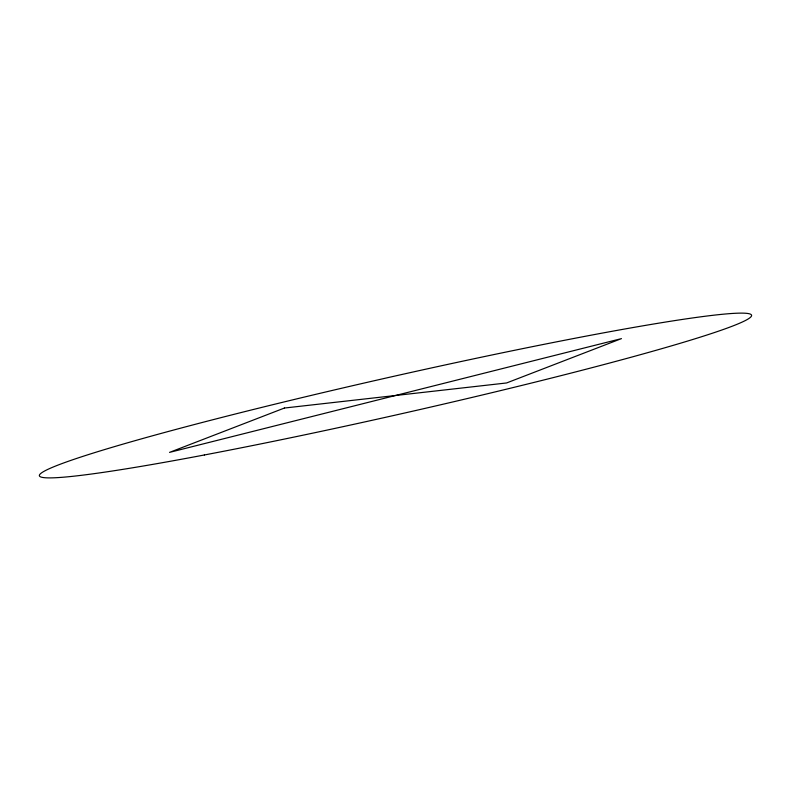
<?xml version="1.0" encoding="UTF-8"?>
<svg xmlns="http://www.w3.org/2000/svg" width="791" height="791" viewBox="0 0 791 791"><rect width="100%" height="100%" fill="white"/><g stroke="black" fill="none" stroke-linecap="round" stroke-linejoin="round"><path stroke-width="1.19" d="M284.424 408.037L169.531 452.383L621.469 338.617L506.576 382.963L284.424 408.037M204.375 454.973A364.997 19.103 -12.7 0 0 751.262 316.4A364.997 19.103 -12.7 0 0 230.853 415.137A364.997 19.103 -12.7 0 0 204.375 454.973"/></g></svg>
